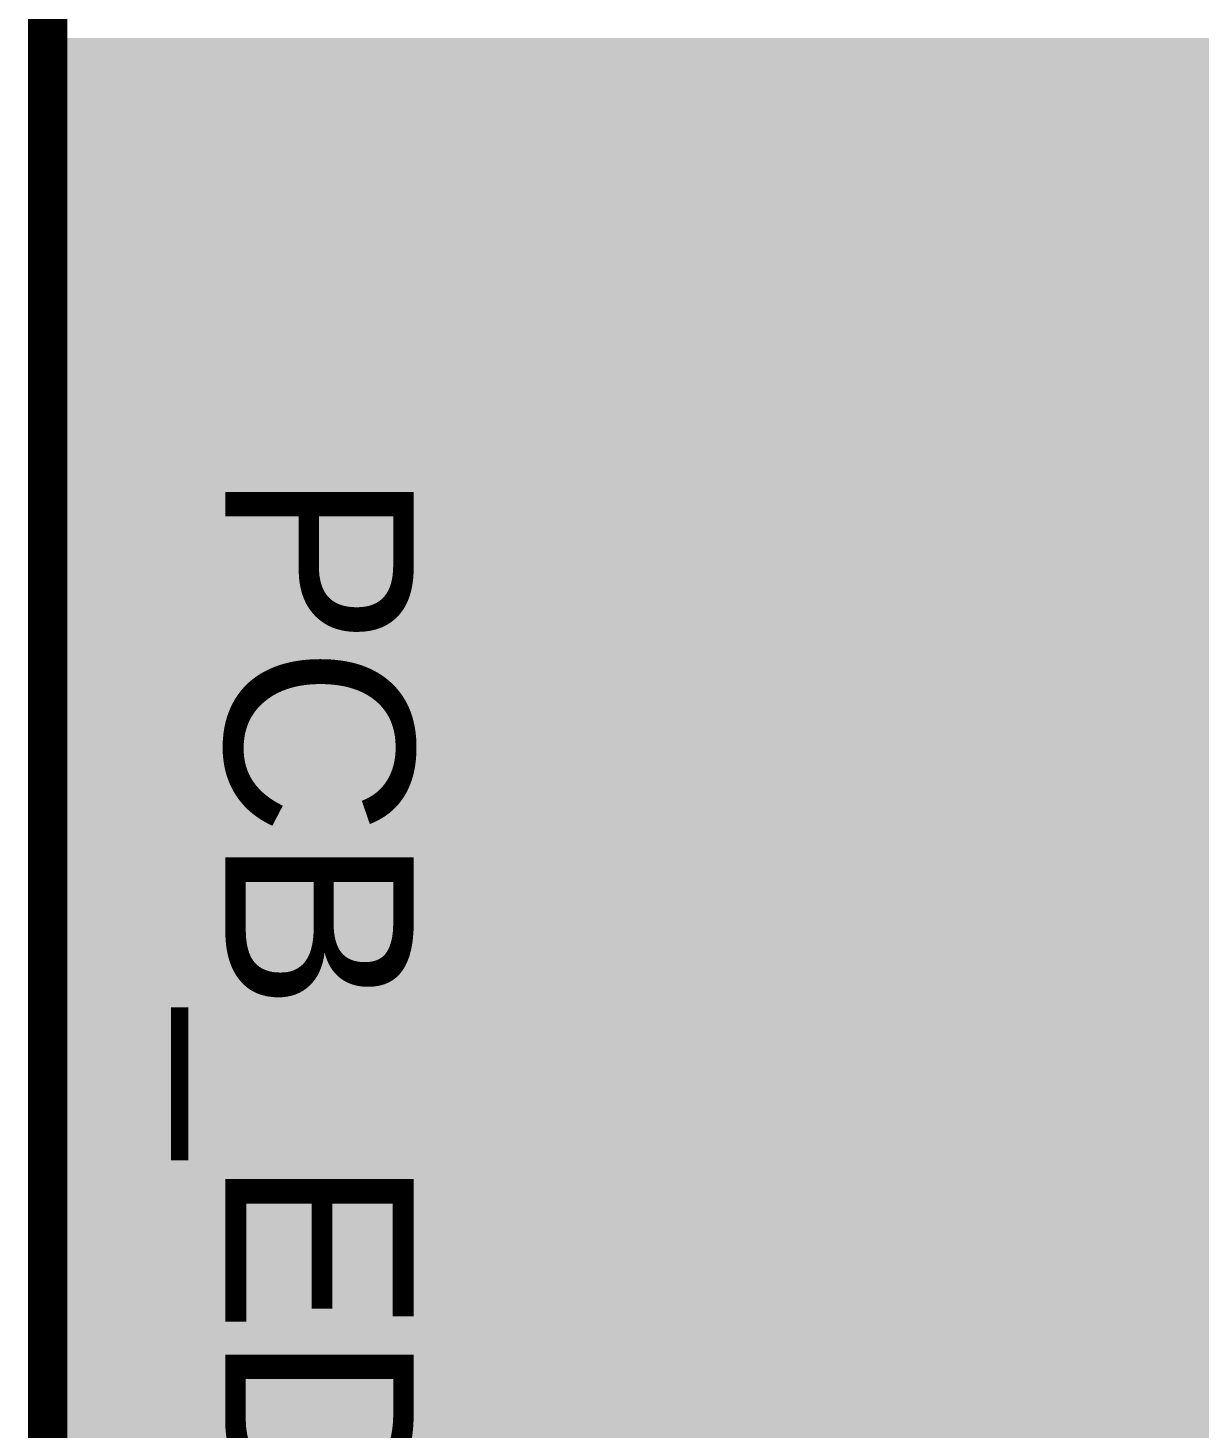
# Model space of a CAD drawing. Header units: inches. Extents: x 0.91 to 3.83, y 2.6 to 3.83.
# Drawn here: x 1.0818 to 1.2311, y 3.061 to 3.2394 of the extents above; entities that cross this region are included whole.
import ezdxf

# ---------------------------------------------------------------- set-up
doc = ezdxf.new("R2010")
doc.units = ezdxf.units.IN
doc.header["$MEASUREMENT"] = 0
for name, color, linetype in [('Board', 56, 'Continuous'), ('Keep-Out Layer', 6, 'Continuous'), ('Mechanical 13', 56, 'Continuous')]:
    doc.layers.add(name, color=color, linetype=linetype)
doc.styles.add('Arial', font='', dxfattribs={"height": 0.2})
doc.styles.get('Arial').set_extended_font_data('Arial')

# ---------------------------------------------------------------- blocks, each defined once
blk = doc.blocks.new('AMPHENOL_12401598E4_2A_360')
at = {"layer": 'Keep-Out Layer'}
blk.add_hatch(color=6, dxfattribs=at).paths.add_polyline_path([(0.14764, -0.34449), (-0.14764, -0.34449), (-0.14764, -0.07677), (0.14764, -0.07677)])
at = {"layer": 'Mechanical 13'}
blk.add_lwpolyline([(0.21654, -0.34449, 0.005, 0.005, 0), (-0.21654, -0.34449, 0.005, 0.005, 0)], format="xyseb", dxfattribs=at)
at = {"layer": 'Mechanical 13', "style": 'Arial'}
blk.add_text('PCB_EDGE', height=0.024, dxfattribs=at).set_placement((-0.09252, -0.32185))

msp = doc.modelspace()

# ---------------------------------------------------------------- linework, layer by layer
at = {"layer": 'Board'}
msp.add_lwpolyline([(1.08425, 2.76055, 0.00394, 0.00394, 0), (1.08425, 3.41355, 0.00394, 0.00394, 0)], format="xyseb", dxfattribs=at)

# ---------------------------------------------------------------- block references
at = {"rotation": 270}
msp.add_blockref('AMPHENOL_12401598E4_2A_360', (1.42874, 3.09055), dxfattribs=at)

doc.saveas('drawing.dxf')
